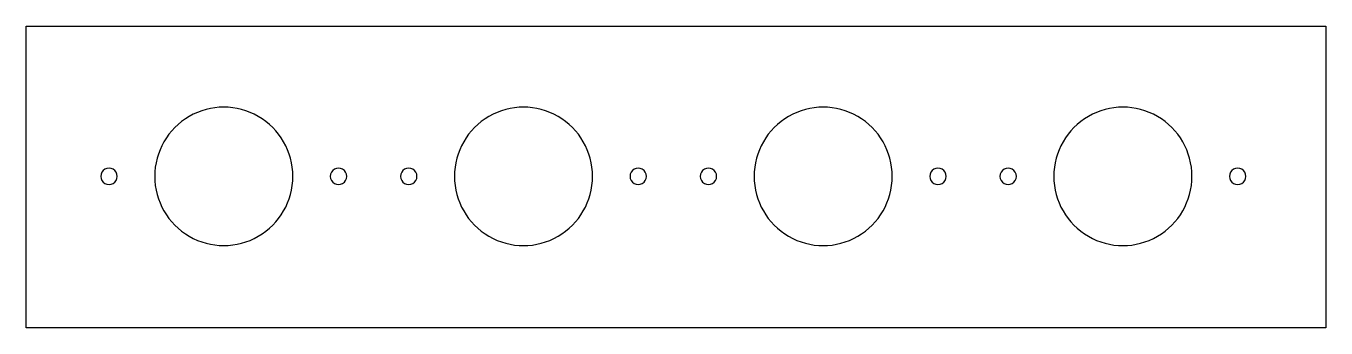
# Model space of a CAD drawing. Extents: x 883 to 1163, y 618 to 683.
import ezdxf

# ---------------------------------------------------------------- set-up
doc = ezdxf.new("R2010")
doc.units = 0
doc.layers.get('0').update_dxf_attribs({"linetype": 'CONTINUOUS'})

msp = doc.modelspace()

# ---------------------------------------------------------------- linework, layer by layer
at = {"color": 7}
for p, q in [((882.945696, 682.619747), (1162.945689, 682.619747)), ((882.945696, 617.619721), (882.945696, 682.619747)), ((1162.945689, 682.619747), (1162.945689, 617.619721)), ((1162.945689, 617.619721), (882.945696, 617.619721))]:
    msp.add_line(p, q, dxfattribs=at)
for points in [[(932.98624, 663.15317), (928.383389, 665.813741), (922.712442, 665.813741), (918.109566, 663.15317)], [(997.536741, 663.155578), (992.933441, 665.81681), (987.261674, 665.81681), (982.658374, 663.155578)], [(1062.08637, 663.155578), (1057.483096, 665.81681), (1051.811303, 665.81681), (1047.208029, 663.155578)], [(1126.636872, 663.158012), (1122.033148, 665.819905), (1116.360534, 665.819905), (1111.756837, 663.158012)], [(918.109566, 663.15317), (913.506715, 660.492573), (910.671229, 655.575609), (910.671229, 650.254442)], [(940.424577, 650.254442), (940.424577, 655.575609), (937.589117, 660.492573), (932.98624, 663.15317)], [(982.658374, 663.155578), (978.0551, 660.494346), (975.219852, 655.576297), (975.220884, 650.254442)], [(1004.974232, 650.254442), (1004.974232, 655.576297), (1002.140015, 660.494346), (997.536741, 663.155578)], [(1047.208029, 663.155578), (1042.604729, 660.494346), (1039.76948, 655.576297), (1039.770539, 650.254442)], [(1069.523887, 650.254442), (1069.523887, 655.576297), (1066.68967, 660.494346), (1062.08637, 663.155578)], [(1111.756837, 663.158012), (1107.153114, 660.496145), (1104.318103, 655.576985), (1104.320167, 650.254442)], [(1134.073515, 650.254442), (1134.076161, 655.576985), (1131.240569, 660.496145), (1126.636872, 663.158012)], [(899.954519, 651.786141), (899.408181, 651.470123), (899.071895, 650.886134), (899.072477, 650.254442)], [(899.072477, 650.254442), (899.072477, 649.622722), (899.408181, 649.038734), (899.954519, 648.722716)], [(901.72048, 651.786141), (901.174142, 652.102159), (900.500857, 652.102159), (899.954519, 651.786141)], [(902.602522, 650.254442), (902.602522, 650.886134), (902.266818, 651.470123), (901.72048, 651.786141)], [(901.72048, 648.722716), (902.266818, 649.038734), (902.603104, 649.622722), (902.602522, 650.254442)], [(910.671229, 650.254442), (910.671229, 644.933247), (913.506715, 640.016284), (918.109566, 637.355687)], [(932.98624, 637.355687), (937.589117, 640.016284), (940.424577, 644.933247), (940.424577, 650.254442)], [(949.375008, 651.787093), (948.828511, 651.47081), (948.492305, 650.886425), (948.493284, 650.254442)], [(948.493284, 650.254442), (948.493284, 649.622458), (948.828511, 649.038046), (949.375008, 648.721763)], [(951.141631, 651.787093), (950.595134, 652.103376), (949.921531, 652.103376), (949.375008, 651.787093)], [(952.023355, 650.254442), (952.023355, 650.886425), (951.688154, 651.47081), (951.141631, 651.787093)], [(951.141631, 648.721763), (951.688154, 649.038046), (952.024334, 649.622458), (952.023355, 650.254442)], [(964.504624, 651.784791), (963.958524, 651.469117), (963.622106, 650.885764), (963.622106, 650.254442)], [(963.622106, 650.254442), (963.622106, 649.623093), (963.958524, 649.039739), (964.504624, 648.724065)], [(966.269659, 651.784791), (965.723559, 652.100439), (965.050724, 652.100439), (964.504624, 651.784791)], [(967.152177, 650.254442), (967.152177, 650.885764), (966.815759, 651.469117), (966.269659, 651.784791)], [(966.269659, 648.724065), (966.815759, 649.039739), (967.152177, 649.623093), (967.152177, 650.254442)], [(975.220884, 650.254442), (975.220884, 644.932559), (978.0551, 640.014511), (982.658374, 637.353279)], [(997.536741, 637.353279), (1002.140015, 640.014511), (1004.975264, 644.932559), (1004.974232, 650.254442)], [(1013.925033, 651.786009), (1013.378721, 651.470017), (1013.04241, 650.886108), (1013.042939, 650.254442)], [(1013.042939, 650.254442), (1013.042939, 649.622749), (1013.378721, 649.03884), (1013.925033, 648.722848)], [(1015.690915, 651.786009), (1015.144577, 652.101974), (1014.471345, 652.101974), (1013.925033, 651.786009)], [(1016.57301, 650.254442), (1016.57301, 650.886108), (1016.237227, 651.470017), (1015.690915, 651.786009)], [(1015.690915, 648.722848), (1016.237227, 649.03884), (1016.573512, 649.622749), (1016.57301, 650.254442)], [(1029.054279, 651.784791), (1028.508179, 651.469117), (1028.171761, 650.885764), (1028.171761, 650.254442)], [(1028.171761, 650.254442), (1028.171761, 649.623093), (1028.508179, 649.039739), (1029.054279, 648.724065)], [(1030.819314, 651.784791), (1030.273214, 652.100439), (1029.600379, 652.100439), (1029.054279, 651.784791)], [(1031.701832, 650.254442), (1031.701832, 650.885764), (1031.365414, 651.469117), (1030.819314, 651.784791)], [(1030.819314, 648.724065), (1031.365414, 649.039739), (1031.701832, 649.623093), (1031.701832, 650.254442)], [(1039.770539, 650.254442), (1039.770539, 644.932559), (1042.604729, 640.014511), (1047.208029, 637.353279)], [(1062.08637, 637.353279), (1066.68967, 640.014511), (1069.524919, 644.932559), (1069.523887, 650.254442)], [(1078.475085, 651.784791), (1077.928985, 651.469117), (1077.592594, 650.885764), (1077.592594, 650.254442)], [(1077.592594, 650.254442), (1077.592594, 649.623093), (1077.928985, 649.039739), (1078.475085, 648.724065)], [(1080.24012, 651.784791), (1079.69402, 652.100439), (1079.021211, 652.100439), (1078.475085, 651.784791)], [(1081.122638, 650.254442), (1081.122638, 650.885764), (1080.78622, 651.469117), (1080.24012, 651.784791)], [(1080.24012, 648.724065), (1080.78622, 649.039739), (1081.122638, 649.623093), (1081.122638, 650.254442)], [(1093.603457, 651.786141), (1093.057119, 651.470123), (1092.720834, 650.886134), (1092.721416, 650.254442)], [(1092.721416, 650.254442), (1092.721416, 649.622722), (1093.057119, 649.038734), (1093.603457, 648.722716)], [(1095.369419, 651.786141), (1094.823081, 652.102159), (1094.149795, 652.102159), (1093.603457, 651.786141)], [(1096.25146, 650.254442), (1096.25146, 650.886134), (1095.915757, 651.470123), (1095.369419, 651.786141)], [(1095.369419, 648.722716), (1095.915757, 649.038734), (1096.252042, 649.622722), (1096.25146, 650.254442)], [(1104.320167, 650.254442), (1104.317521, 644.931872), (1107.153114, 640.012738), (1111.756837, 637.350845)], [(1126.636872, 637.350845), (1131.240569, 640.012738), (1134.075606, 644.931872), (1134.073515, 650.254442)], [(1143.02429, 651.786141), (1142.477952, 651.470123), (1142.14164, 650.886134), (1142.142222, 650.254442)], [(1142.142222, 650.254442), (1142.142222, 649.622722), (1142.477952, 649.038734), (1143.02429, 648.722716)], [(1144.790252, 651.786141), (1144.243914, 652.102159), (1143.570628, 652.102159), (1143.02429, 651.786141)], [(1145.672293, 650.254442), (1145.672293, 650.886134), (1145.33659, 651.470123), (1144.790252, 651.786141)], [(1144.790252, 648.722716), (1145.33659, 649.038734), (1145.672875, 649.622722), (1145.672293, 650.254442)], [(899.954519, 648.722716), (900.500857, 648.406697), (901.174142, 648.406697), (901.72048, 648.722716)], [(949.375008, 648.721763), (949.921531, 648.40548), (950.595134, 648.40548), (951.141631, 648.721763)], [(964.504624, 648.724065), (965.050724, 648.408417), (965.723559, 648.408417), (966.269659, 648.724065)], [(1013.925033, 648.722848), (1014.471345, 648.406883), (1015.144577, 648.406883), (1015.690915, 648.722848)], [(1029.054279, 648.724065), (1029.600379, 648.408417), (1030.273214, 648.408417), (1030.819314, 648.724065)], [(1078.475085, 648.724065), (1079.021211, 648.408417), (1079.69402, 648.408417), (1080.24012, 648.724065)], [(1093.603457, 648.722716), (1094.149795, 648.406697), (1094.823081, 648.406697), (1095.369419, 648.722716)], [(1143.02429, 648.722716), (1143.570628, 648.406697), (1144.243914, 648.406697), (1144.790252, 648.722716)], [(918.109566, 637.355687), (922.712442, 634.695116), (928.383389, 634.695116), (932.98624, 637.355687)], [(982.658374, 637.353279), (987.261674, 634.692047), (992.933441, 634.692047), (997.536741, 637.353279)], [(1047.208029, 637.353279), (1051.811303, 634.692047), (1057.483096, 634.692047), (1062.08637, 637.353279)], [(1111.756837, 637.350845), (1116.360534, 634.688951), (1122.033148, 634.688951), (1126.636872, 637.350845)]]:
    msp.add_open_spline(points, degree=3, dxfattribs=at)

doc.saveas('drawing.dxf')
